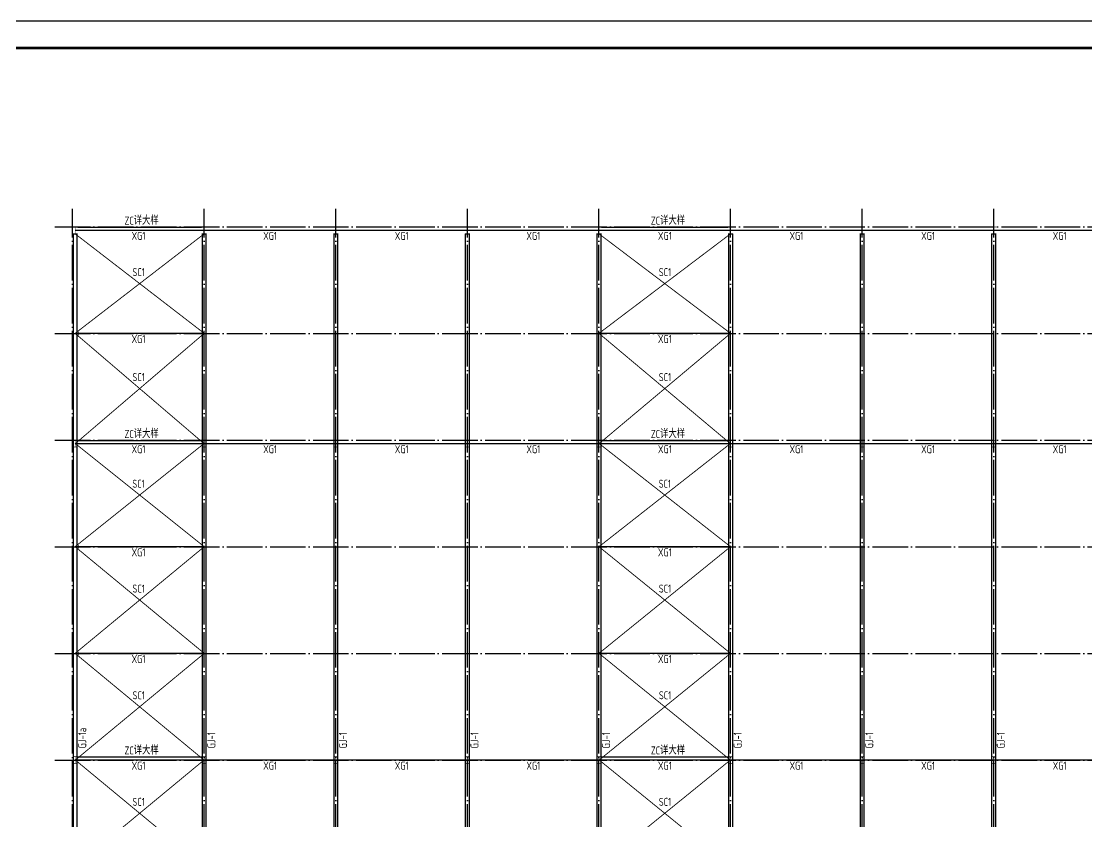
# Model space of a CAD drawing. Extents: x 8844666 to 9156203, y 1662182 to 2655606.
# Drawn here: x 8914703 to 8974617, y 2123923 to 2168944 of the extents above; entities that cross this region are included whole.
import ezdxf

# ---------------------------------------------------------------- set-up
doc = ezdxf.new("R2010")
doc.units = 0
doc.header["$LTSCALE"] = 1000
doc.header["$MEASUREMENT"] = 0
doc.linetypes.add('DOTE', pattern=[2.42, 2, -0.2, 0.02, -0.2])
for name, color, linetype in [('DOTE', 8, 'DOTE'), ('PUB_TITLE', 4, 'CONTINUOUS'), ('ZC', 6, 'CONTINUOUS'), ('屋面支撑', 1, 'CONTINUOUS'), ('柱', 2, 'CONTINUOUS'), ('梁', 4, 'CONTINUOUS'), ('系杆', 7, 'CONTINUOUS')]:
    doc.layers.add(name, color=color, linetype=linetype)
doc.styles.add('TSSD_REIN', font='atssdeng.shx', dxfattribs={"width": 0.7, "bigfont": 'atssdchn.shx'})

msp = doc.modelspace()

# ---------------------------------------------------------------- hatches: boundary and pattern name
at = {"layer": '柱'}
for color, points in [(2, [(8917869.3, 2156991), (8917589.3, 2156991), (8917589.3, 2157023), (8917717.3, 2157023), (8917717.3, 2157359), (8917589.3, 2157359), (8917589.3, 2157391), (8917869.3, 2157391), (8917869.3, 2157359), (8917741.3, 2157359), (8917741.3, 2157023), (8917869.3, 2157023)]), (2, [(8925129.3, 2156991), (8924849.3, 2156991), (8924849.3, 2157023), (8924977.3, 2157023), (8924977.3, 2157359), (8924849.3, 2157359), (8924849.3, 2157391), (8925129.3, 2157391), (8925129.3, 2157359), (8925001.3, 2157359), (8925001.3, 2157023), (8925129.3, 2157023)]), (2, [(8932529.3, 2156991), (8932249.3, 2156991), (8932249.3, 2157023), (8932377.3, 2157023), (8932377.3, 2157359), (8932249.3, 2157359), (8932249.3, 2157391), (8932529.3, 2157391), (8932529.3, 2157359), (8932401.3, 2157359), (8932401.3, 2157023), (8932529.3, 2157023)]), (2, [(8939929.3, 2156991), (8939649.3, 2156991), (8939649.3, 2157023), (8939777.3, 2157023), (8939777.3, 2157359), (8939649.3, 2157359), (8939649.3, 2157391), (8939929.3, 2157391), (8939929.3, 2157359), (8939801.3, 2157359), (8939801.3, 2157023), (8939929.3, 2157023)]), (2, [(8947329.3, 2156991), (8947049.3, 2156991), (8947049.3, 2157023), (8947177.3, 2157023), (8947177.3, 2157359), (8947049.3, 2157359), (8947049.3, 2157391), (8947329.3, 2157391), (8947329.3, 2157359), (8947201.3, 2157359), (8947201.3, 2157023), (8947329.3, 2157023)]), (2, [(8954729.3, 2156991), (8954449.3, 2156991), (8954449.3, 2157023), (8954577.3, 2157023), (8954577.3, 2157359), (8954449.3, 2157359), (8954449.3, 2157391), (8954729.3, 2157391), (8954729.3, 2157359), (8954601.3, 2157359), (8954601.3, 2157023), (8954729.3, 2157023)]), (2, [(8962129.3, 2156991), (8961849.3, 2156991), (8961849.3, 2157023), (8961977.3, 2157023), (8961977.3, 2157359), (8961849.3, 2157359), (8961849.3, 2157391), (8962129.3, 2157391), (8962129.3, 2157359), (8962001.3, 2157359), (8962001.3, 2157023), (8962129.3, 2157023)]), (2, [(8969529.3, 2156991), (8969249.3, 2156991), (8969249.3, 2157023), (8969377.3, 2157023), (8969377.3, 2157359), (8969249.3, 2157359), (8969249.3, 2157391), (8969529.3, 2157391), (8969529.3, 2157359), (8969401.3, 2157359), (8969401.3, 2157023), (8969529.3, 2157023)]), (3, [(8917589.3, 2151291), (8917589.3, 2151491), (8917621.3, 2151491), (8917621.3, 2151403), (8917907.3, 2151403), (8917907.3, 2151491), (8917939.3, 2151491), (8917939.3, 2151291), (8917907.3, 2151291), (8917907.3, 2151379), (8917621.3, 2151379), (8917621.3, 2151291)]), (2, [(8917869.3, 2144991), (8917589.3, 2144991), (8917589.3, 2145023), (8917717.3, 2145023), (8917717.3, 2145359), (8917589.3, 2145359), (8917589.3, 2145391), (8917869.3, 2145391), (8917869.3, 2145359), (8917741.3, 2145359), (8917741.3, 2145023), (8917869.3, 2145023)]), (2, [(8925129.3, 2144991), (8924849.3, 2144991), (8924849.3, 2145023), (8924977.3, 2145023), (8924977.3, 2145359), (8924849.3, 2145359), (8924849.3, 2145391), (8925129.3, 2145391), (8925129.3, 2145359), (8925001.3, 2145359), (8925001.3, 2145023), (8925129.3, 2145023)]), (2, [(8932529.3, 2144991), (8932249.3, 2144991), (8932249.3, 2145023), (8932377.3, 2145023), (8932377.3, 2145359), (8932249.3, 2145359), (8932249.3, 2145391), (8932529.3, 2145391), (8932529.3, 2145359), (8932401.3, 2145359), (8932401.3, 2145023), (8932529.3, 2145023)]), (2, [(8939929.3, 2144991), (8939649.3, 2144991), (8939649.3, 2145023), (8939777.3, 2145023), (8939777.3, 2145359), (8939649.3, 2145359), (8939649.3, 2145391), (8939929.3, 2145391), (8939929.3, 2145359), (8939801.3, 2145359), (8939801.3, 2145023), (8939929.3, 2145023)]), (2, [(8947329.3, 2144991), (8947049.3, 2144991), (8947049.3, 2145023), (8947177.3, 2145023), (8947177.3, 2145359), (8947049.3, 2145359), (8947049.3, 2145391), (8947329.3, 2145391), (8947329.3, 2145359), (8947201.3, 2145359), (8947201.3, 2145023), (8947329.3, 2145023)]), (2, [(8954729.3, 2144991), (8954449.3, 2144991), (8954449.3, 2145023), (8954577.3, 2145023), (8954577.3, 2145359), (8954449.3, 2145359), (8954449.3, 2145391), (8954729.3, 2145391), (8954729.3, 2145359), (8954601.3, 2145359), (8954601.3, 2145023), (8954729.3, 2145023)]), (2, [(8962129.3, 2144991), (8961849.3, 2144991), (8961849.3, 2145023), (8961977.3, 2145023), (8961977.3, 2145359), (8961849.3, 2145359), (8961849.3, 2145391), (8962129.3, 2145391), (8962129.3, 2145359), (8962001.3, 2145359), (8962001.3, 2145023), (8962129.3, 2145023)]), (2, [(8969529.3, 2144991), (8969249.3, 2144991), (8969249.3, 2145023), (8969377.3, 2145023), (8969377.3, 2145359), (8969249.3, 2145359), (8969249.3, 2145391), (8969529.3, 2145391), (8969529.3, 2145359), (8969401.3, 2145359), (8969401.3, 2145023), (8969529.3, 2145023)]), (3, [(8917589.3, 2139291), (8917589.3, 2139491), (8917621.3, 2139491), (8917621.3, 2139403), (8917907.3, 2139403), (8917907.3, 2139491), (8917939.3, 2139491), (8917939.3, 2139291), (8917907.3, 2139291), (8917907.3, 2139379), (8917621.3, 2139379), (8917621.3, 2139291)]), (3, [(8917589.3, 2133291), (8917589.3, 2133491), (8917621.3, 2133491), (8917621.3, 2133403), (8917907.3, 2133403), (8917907.3, 2133491), (8917939.3, 2133491), (8917939.3, 2133291), (8917907.3, 2133291), (8917907.3, 2133379), (8917621.3, 2133379), (8917621.3, 2133291)]), (2, [(8917869.3, 2127191), (8917589.3, 2127191), (8917589.3, 2127223), (8917717.3, 2127223), (8917717.3, 2127559), (8917589.3, 2127559), (8917589.3, 2127591), (8917869.3, 2127591), (8917869.3, 2127559), (8917741.3, 2127559), (8917741.3, 2127223), (8917869.3, 2127223)]), (2, [(8925129.3, 2127191), (8924849.3, 2127191), (8924849.3, 2127223), (8924977.3, 2127223), (8924977.3, 2127559), (8924849.3, 2127559), (8924849.3, 2127591), (8925129.3, 2127591), (8925129.3, 2127559), (8925001.3, 2127559), (8925001.3, 2127223), (8925129.3, 2127223)]), (2, [(8932529.3, 2127191), (8932249.3, 2127191), (8932249.3, 2127223), (8932377.3, 2127223), (8932377.3, 2127559), (8932249.3, 2127559), (8932249.3, 2127591), (8932529.3, 2127591), (8932529.3, 2127559), (8932401.3, 2127559), (8932401.3, 2127223), (8932529.3, 2127223)]), (2, [(8939929.3, 2127191), (8939649.3, 2127191), (8939649.3, 2127223), (8939777.3, 2127223), (8939777.3, 2127559), (8939649.3, 2127559), (8939649.3, 2127591), (8939929.3, 2127591), (8939929.3, 2127559), (8939801.3, 2127559), (8939801.3, 2127223), (8939929.3, 2127223)]), (2, [(8947329.3, 2127191), (8947049.3, 2127191), (8947049.3, 2127223), (8947177.3, 2127223), (8947177.3, 2127559), (8947049.3, 2127559), (8947049.3, 2127591), (8947329.3, 2127591), (8947329.3, 2127559), (8947201.3, 2127559), (8947201.3, 2127223), (8947329.3, 2127223)]), (2, [(8954729.3, 2127191), (8954449.3, 2127191), (8954449.3, 2127223), (8954577.3, 2127223), (8954577.3, 2127559), (8954449.3, 2127559), (8954449.3, 2127591), (8954729.3, 2127591), (8954729.3, 2127559), (8954601.3, 2127559), (8954601.3, 2127223), (8954729.3, 2127223)]), (2, [(8962129.3, 2127191), (8961849.3, 2127191), (8961849.3, 2127223), (8961977.3, 2127223), (8961977.3, 2127559), (8961849.3, 2127559), (8961849.3, 2127591), (8962129.3, 2127591), (8962129.3, 2127559), (8962001.3, 2127559), (8962001.3, 2127223), (8962129.3, 2127223)]), (2, [(8969529.3, 2127191), (8969249.3, 2127191), (8969249.3, 2127223), (8969377.3, 2127223), (8969377.3, 2127559), (8969249.3, 2127559), (8969249.3, 2127591), (8969529.3, 2127591), (8969529.3, 2127559), (8969401.3, 2127559), (8969401.3, 2127223), (8969529.3, 2127223)])]:
    msp.add_hatch(color=color, dxfattribs=at).paths.add_polyline_path(points)

# ---------------------------------------------------------------- linework, layer by layer
at = {"layer": 'DOTE'}
for p, q in [((8917589.3, 2108391), (8917589.3, 2158391)), ((8924989.3, 2108391), (8924989.3, 2158391)), ((8932389.3, 2108391), (8932389.3, 2158391)), ((8939789.3, 2108391), (8939789.3, 2158391)), ((8947189.3, 2108391), (8947189.3, 2158391)), ((8954589.3, 2108391), (8954589.3, 2158391)), ((8961989.3, 2108391), (8961989.3, 2158391)), ((8969389.3, 2108391), (8969389.3, 2158391)), ((8916589.3, 2157391), (9125789.3, 2157391)), ((8916589.3, 2151391), (9125789.3, 2151391)), ((8916589.3, 2145391), (9125789.3, 2145391)), ((8916589.3, 2139391), (9125789.3, 2139391)), ((8916589.3, 2133391), (9125789.3, 2133391)), ((8916589.3, 2127391), (9125789.3, 2127391))]:
    msp.add_line(p, q, dxfattribs=at)
at = {"layer": 'PUB_TITLE'}
msp.add_lwpolyline([(8903902.8, 2079844), (9156202.8, 2079844), (9156202.8, 2168944), (8903902.8, 2168944)], close=True, dxfattribs=at)
at = {"layer": 'PUB_TITLE', "const_width": 150}
msp.add_lwpolyline([(8907652.8, 2081344), (9154702.8, 2081344), (9154702.8, 2167444), (8907652.8, 2167444)], close=True, dxfattribs=at)
at = {"layer": 'ZC', "const_width": 80}
for points in [[(8917869.3, 2157359), (8924849.3, 2157359)], [(8947329.3, 2157359), (8954449.3, 2157359)], [(8917869.3, 2145359), (8924849.3, 2145359)], [(8947329.3, 2145359), (8954449.3, 2145359)], [(8917869.3, 2127559), (8924849.3, 2127559)], [(8947329.3, 2127559), (8954449.3, 2127559)]]:
    msp.add_lwpolyline(points, dxfattribs=at)
at = {"layer": '屋面支撑', "const_width": 50}
for points in [[(8924989.3, 2156991), (8917729.3, 2151391), (8924977.3, 2145191), (8917729.3, 2139391), (8924989.3, 2133391), (8917741.3, 2127391), (8924989.3, 2121391), (8917729.3, 2115391), (8924977.3, 2109591)], [(8917729.3, 2156991), (8924989.3, 2151391), (8917741.3, 2145191), (8924989.3, 2139391), (8917729.3, 2133391), (8924977.3, 2127391), (8917729.3, 2121391), (8924989.3, 2115391), (8917741.3, 2109591)], [(8954589.3, 2156991), (8947189.3, 2151391), (8954577.3, 2145191), (8947189.3, 2139391), (8954589.3, 2133391), (8947201.3, 2127391), (8954589.3, 2121391), (8947189.3, 2115391), (8954577.3, 2109591)], [(8947189.3, 2156991), (8954589.3, 2151391), (8947201.3, 2145191), (8954589.3, 2139391), (8947189.3, 2133391), (8954577.3, 2127391), (8947189.3, 2121391), (8954589.3, 2115391), (8947201.3, 2109591)]]:
    msp.add_lwpolyline(points, dxfattribs=at)
at = {"layer": '柱', "color": 2, "const_width": 5}
for points in [[(8917869.3, 2156991), (8917589.3, 2156991), (8917589.3, 2157023), (8917717.3, 2157023), (8917717.3, 2157359), (8917589.3, 2157359), (8917589.3, 2157391), (8917869.3, 2157391), (8917869.3, 2157359), (8917741.3, 2157359), (8917741.3, 2157023), (8917869.3, 2157023)], [(8925129.3, 2156991), (8924849.3, 2156991), (8924849.3, 2157023), (8924977.3, 2157023), (8924977.3, 2157359), (8924849.3, 2157359), (8924849.3, 2157391), (8925129.3, 2157391), (8925129.3, 2157359), (8925001.3, 2157359), (8925001.3, 2157023), (8925129.3, 2157023)], [(8932529.3, 2156991), (8932249.3, 2156991), (8932249.3, 2157023), (8932377.3, 2157023), (8932377.3, 2157359), (8932249.3, 2157359), (8932249.3, 2157391), (8932529.3, 2157391), (8932529.3, 2157359), (8932401.3, 2157359), (8932401.3, 2157023), (8932529.3, 2157023)], [(8939929.3, 2156991), (8939649.3, 2156991), (8939649.3, 2157023), (8939777.3, 2157023), (8939777.3, 2157359), (8939649.3, 2157359), (8939649.3, 2157391), (8939929.3, 2157391), (8939929.3, 2157359), (8939801.3, 2157359), (8939801.3, 2157023), (8939929.3, 2157023)], [(8947329.3, 2156991), (8947049.3, 2156991), (8947049.3, 2157023), (8947177.3, 2157023), (8947177.3, 2157359), (8947049.3, 2157359), (8947049.3, 2157391), (8947329.3, 2157391), (8947329.3, 2157359), (8947201.3, 2157359), (8947201.3, 2157023), (8947329.3, 2157023)], [(8954729.3, 2156991), (8954449.3, 2156991), (8954449.3, 2157023), (8954577.3, 2157023), (8954577.3, 2157359), (8954449.3, 2157359), (8954449.3, 2157391), (8954729.3, 2157391), (8954729.3, 2157359), (8954601.3, 2157359), (8954601.3, 2157023), (8954729.3, 2157023)], [(8962129.3, 2156991), (8961849.3, 2156991), (8961849.3, 2157023), (8961977.3, 2157023), (8961977.3, 2157359), (8961849.3, 2157359), (8961849.3, 2157391), (8962129.3, 2157391), (8962129.3, 2157359), (8962001.3, 2157359), (8962001.3, 2157023), (8962129.3, 2157023)], [(8969529.3, 2156991), (8969249.3, 2156991), (8969249.3, 2157023), (8969377.3, 2157023), (8969377.3, 2157359), (8969249.3, 2157359), (8969249.3, 2157391), (8969529.3, 2157391), (8969529.3, 2157359), (8969401.3, 2157359), (8969401.3, 2157023), (8969529.3, 2157023)], [(8917869.3, 2144991), (8917589.3, 2144991), (8917589.3, 2145023), (8917717.3, 2145023), (8917717.3, 2145359), (8917589.3, 2145359), (8917589.3, 2145391), (8917869.3, 2145391), (8917869.3, 2145359), (8917741.3, 2145359), (8917741.3, 2145023), (8917869.3, 2145023)], [(8925129.3, 2144991), (8924849.3, 2144991), (8924849.3, 2145023), (8924977.3, 2145023), (8924977.3, 2145359), (8924849.3, 2145359), (8924849.3, 2145391), (8925129.3, 2145391), (8925129.3, 2145359), (8925001.3, 2145359), (8925001.3, 2145023), (8925129.3, 2145023)], [(8932529.3, 2144991), (8932249.3, 2144991), (8932249.3, 2145023), (8932377.3, 2145023), (8932377.3, 2145359), (8932249.3, 2145359), (8932249.3, 2145391), (8932529.3, 2145391), (8932529.3, 2145359), (8932401.3, 2145359), (8932401.3, 2145023), (8932529.3, 2145023)], [(8939929.3, 2144991), (8939649.3, 2144991), (8939649.3, 2145023), (8939777.3, 2145023), (8939777.3, 2145359), (8939649.3, 2145359), (8939649.3, 2145391), (8939929.3, 2145391), (8939929.3, 2145359), (8939801.3, 2145359), (8939801.3, 2145023), (8939929.3, 2145023)], [(8947329.3, 2144991), (8947049.3, 2144991), (8947049.3, 2145023), (8947177.3, 2145023), (8947177.3, 2145359), (8947049.3, 2145359), (8947049.3, 2145391), (8947329.3, 2145391), (8947329.3, 2145359), (8947201.3, 2145359), (8947201.3, 2145023), (8947329.3, 2145023)], [(8954729.3, 2144991), (8954449.3, 2144991), (8954449.3, 2145023), (8954577.3, 2145023), (8954577.3, 2145359), (8954449.3, 2145359), (8954449.3, 2145391), (8954729.3, 2145391), (8954729.3, 2145359), (8954601.3, 2145359), (8954601.3, 2145023), (8954729.3, 2145023)], [(8962129.3, 2144991), (8961849.3, 2144991), (8961849.3, 2145023), (8961977.3, 2145023), (8961977.3, 2145359), (8961849.3, 2145359), (8961849.3, 2145391), (8962129.3, 2145391), (8962129.3, 2145359), (8962001.3, 2145359), (8962001.3, 2145023), (8962129.3, 2145023)], [(8969529.3, 2144991), (8969249.3, 2144991), (8969249.3, 2145023), (8969377.3, 2145023), (8969377.3, 2145359), (8969249.3, 2145359), (8969249.3, 2145391), (8969529.3, 2145391), (8969529.3, 2145359), (8969401.3, 2145359), (8969401.3, 2145023), (8969529.3, 2145023)], [(8917869.3, 2127191), (8917589.3, 2127191), (8917589.3, 2127223), (8917717.3, 2127223), (8917717.3, 2127559), (8917589.3, 2127559), (8917589.3, 2127591), (8917869.3, 2127591), (8917869.3, 2127559), (8917741.3, 2127559), (8917741.3, 2127223), (8917869.3, 2127223)], [(8925129.3, 2127191), (8924849.3, 2127191), (8924849.3, 2127223), (8924977.3, 2127223), (8924977.3, 2127559), (8924849.3, 2127559), (8924849.3, 2127591), (8925129.3, 2127591), (8925129.3, 2127559), (8925001.3, 2127559), (8925001.3, 2127223), (8925129.3, 2127223)], [(8932529.3, 2127191), (8932249.3, 2127191), (8932249.3, 2127223), (8932377.3, 2127223), (8932377.3, 2127559), (8932249.3, 2127559), (8932249.3, 2127591), (8932529.3, 2127591), (8932529.3, 2127559), (8932401.3, 2127559), (8932401.3, 2127223), (8932529.3, 2127223)], [(8939929.3, 2127191), (8939649.3, 2127191), (8939649.3, 2127223), (8939777.3, 2127223), (8939777.3, 2127559), (8939649.3, 2127559), (8939649.3, 2127591), (8939929.3, 2127591), (8939929.3, 2127559), (8939801.3, 2127559), (8939801.3, 2127223), (8939929.3, 2127223)], [(8947329.3, 2127191), (8947049.3, 2127191), (8947049.3, 2127223), (8947177.3, 2127223), (8947177.3, 2127559), (8947049.3, 2127559), (8947049.3, 2127591), (8947329.3, 2127591), (8947329.3, 2127559), (8947201.3, 2127559), (8947201.3, 2127223), (8947329.3, 2127223)], [(8954729.3, 2127191), (8954449.3, 2127191), (8954449.3, 2127223), (8954577.3, 2127223), (8954577.3, 2127559), (8954449.3, 2127559), (8954449.3, 2127591), (8954729.3, 2127591), (8954729.3, 2127559), (8954601.3, 2127559), (8954601.3, 2127223), (8954729.3, 2127223)], [(8962129.3, 2127191), (8961849.3, 2127191), (8961849.3, 2127223), (8961977.3, 2127223), (8961977.3, 2127559), (8961849.3, 2127559), (8961849.3, 2127591), (8962129.3, 2127591), (8962129.3, 2127559), (8962001.3, 2127559), (8962001.3, 2127223), (8962129.3, 2127223)], [(8969529.3, 2127191), (8969249.3, 2127191), (8969249.3, 2127223), (8969377.3, 2127223), (8969377.3, 2127559), (8969249.3, 2127559), (8969249.3, 2127591), (8969529.3, 2127591), (8969529.3, 2127559), (8969401.3, 2127559), (8969401.3, 2127223), (8969529.3, 2127223)]]:
    msp.add_lwpolyline(points, close=True, dxfattribs=at)
at = {"layer": '柱', "color": 3, "const_width": 5}
for points in [[(8917589.3, 2151291), (8917589.3, 2151491), (8917621.3, 2151491), (8917621.3, 2151403), (8917907.3, 2151403), (8917907.3, 2151491), (8917939.3, 2151491), (8917939.3, 2151291), (8917907.3, 2151291), (8917907.3, 2151379), (8917621.3, 2151379), (8917621.3, 2151291)], [(8917589.3, 2139291), (8917589.3, 2139491), (8917621.3, 2139491), (8917621.3, 2139403), (8917907.3, 2139403), (8917907.3, 2139491), (8917939.3, 2139491), (8917939.3, 2139291), (8917907.3, 2139291), (8917907.3, 2139379), (8917621.3, 2139379), (8917621.3, 2139291)], [(8917589.3, 2133291), (8917589.3, 2133491), (8917621.3, 2133491), (8917621.3, 2133403), (8917907.3, 2133403), (8917907.3, 2133491), (8917939.3, 2133491), (8917939.3, 2133291), (8917907.3, 2133291), (8917907.3, 2133379), (8917621.3, 2133379), (8917621.3, 2133291)]]:
    msp.add_lwpolyline(points, close=True, dxfattribs=at)
at = {"layer": '梁'}
for points in [[(8917629.3, 2156991), (8917829.3, 2156991), (8917829.3, 2109791), (8917629.3, 2109791)], [(8924889.3, 2156991), (8925089.3, 2156991), (8925089.3, 2109791), (8924889.3, 2109791)], [(8932289.3, 2156991), (8932489.3, 2156991), (8932489.3, 2109791), (8932289.3, 2109791)], [(8939689.3, 2156991), (8939889.3, 2156991), (8939889.3, 2109791), (8939689.3, 2109791)], [(8947089.3, 2156991), (8947289.3, 2156991), (8947289.3, 2109791), (8947089.3, 2109791)], [(8954489.3, 2156991), (8954689.3, 2156991), (8954689.3, 2109791), (8954489.3, 2109791)], [(8961889.3, 2156991), (8962089.3, 2156991), (8962089.3, 2109791), (8961889.3, 2109791)], [(8969289.3, 2156991), (8969489.3, 2156991), (8969489.3, 2109791), (8969289.3, 2109791)]]:
    msp.add_lwpolyline(points, close=True, dxfattribs=at)
at = {"layer": '系杆', "color": 3, "const_width": 80}
for points in [[(8917741.3, 2157191), (9021177.3, 2157191)], [(8917741.3, 2151391), (8924989.3, 2151391)], [(8947189.3, 2151391), (8954589.3, 2151391)], [(8917741.3, 2145191), (9124637.3, 2145191)], [(8917741.3, 2139391), (8924989.3, 2139391)], [(8947189.3, 2139391), (8954589.3, 2139391)], [(8917741.3, 2133391), (8924989.3, 2133391)], [(8947189.3, 2133391), (8954589.3, 2133391)], [(8917741.3, 2127391), (9124637.3, 2127391)]]:
    msp.add_lwpolyline(points, dxfattribs=at)

# ---------------------------------------------------------------- texts
at = {"layer": 'ZC', "style": 'TSSD_REIN', "width": 0.8}
for p in [(8920507.9, 2157505.6), (8950107.9, 2157505.6), (8920507.9, 2145505.6), (8950107.9, 2145505.6), (8920507.9, 2127705.6), (8950107.9, 2127705.6)]:
    msp.add_text('ZC详大样', height=450, dxfattribs=at).set_placement(p)
at = {"layer": '屋面支撑', "style": 'TSSD_REIN', "width": 0.8}
for p in [(8920955.7, 2154608.9), (8950555.7, 2154608.9), (8920955.7, 2148703.9), (8950555.7, 2148703.9), (8920949.7, 2142708.9), (8950549.7, 2142708.9), (8920955.7, 2136808.9), (8950555.7, 2136808.9), (8920961.7, 2130808.9), (8950561.7, 2130808.9), (8920955.7, 2124813.8), (8950555.7, 2124813.8)]:
    msp.add_text('SC1', height=450, dxfattribs=at).set_placement(p)
at = {"layer": '梁', "color": 2, "style": 'TSSD_REIN', "width": 0.8}
for s, p in [('GJ-1a', (8918353.8, 2128050.3)), ('GJ-1', (8925613.8, 2128050.3)), ('GJ-1', (8933013.8, 2128050.3)), ('GJ-1', (8940413.8, 2128050.3)), ('GJ-1', (8947813.8, 2128050.3)), ('GJ-1', (8955213.8, 2128050.3)), ('GJ-1', (8962613.8, 2128050.3)), ('GJ-1', (8970013.8, 2128050.3))]:
    msp.add_text(s, height=450, rotation=90, dxfattribs=at).set_placement(p)
at = {"layer": '系杆', "color": 3, "style": 'TSSD_REIN', "width": 0.8}
for p in [(8920907.4, 2156650.1), (8928307.4, 2156650.1), (8935707.4, 2156650.1), (8943107.4, 2156650.1), (8950507.4, 2156650.1), (8957907.4, 2156650.1), (8965307.4, 2156650.1), (8972707.4, 2156650.1), (8920907.4, 2150850.1), (8950507.4, 2150850.1), (8920907.4, 2144650.1), (8928307.4, 2144650.1), (8935707.4, 2144650.1), (8943107.4, 2144650.1), (8950507.4, 2144650.1), (8957907.4, 2144650.1), (8965307.4, 2144650.1), (8972707.4, 2144650.1), (8920907.4, 2138850.1), (8950507.4, 2138850.1), (8920907.4, 2132850.1), (8950507.4, 2132850.1), (8920907.4, 2126850.1), (8928307.4, 2126850.1), (8935707.4, 2126850.1), (8943107.4, 2126850.1), (8950507.4, 2126850.1), (8957907.4, 2126850.1), (8965307.4, 2126850.1), (8972707.4, 2126850.1)]:
    msp.add_text('XG1', height=450, dxfattribs=at).set_placement(p)

doc.saveas('drawing.dxf')
